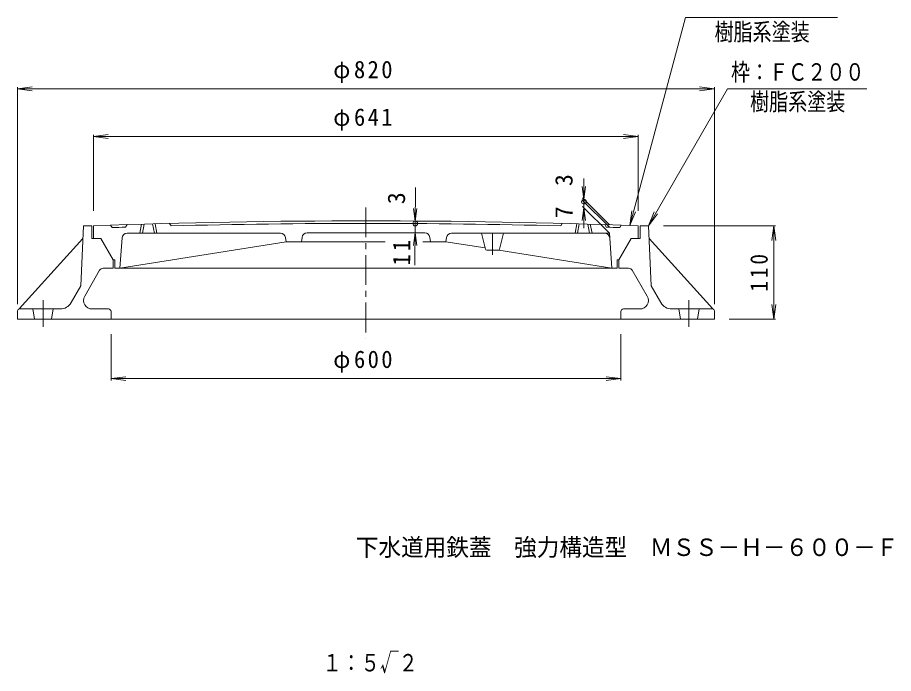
# Model space of a CAD drawing. Units: millimetres, scale not verified. Extents: x -687 to 538, y -936 to 985.
# Drawn here: x -513 to 517, y -936 to -164 of the extents above; entities that cross this region are included whole.
import ezdxf
from ezdxf.enums import TextEntityAlignment as Align

# ---------------------------------------------------------------- set-up
doc = ezdxf.new("R2010")
doc.units = ezdxf.units.MM
doc.header["$LTSCALE"] = 7
doc.header["$PDMODE"] = 32
doc.header["$PDSIZE"] = 5.6
doc.linetypes.add('CHAIN1', pattern=[8, 5, -1, 1, -1])
for name, color, linetype, lineweight in [('0-1_躯体', 2, 'Continuous', 18), ('0-2_仕上', 3, 'Continuous', 18), ('0-4_その他', 7, 'Continuous', 18), ('0-5_寸法', 7, 'Continuous', 18)]:
    doc.layers.add(name, color=color, linetype=linetype, lineweight=lineweight)
doc.layers.add('F-4_F-4ﾚｲﾔ', color=2, linetype='Continuous')
doc.styles.add('ＭＳ ゴシック', font='')
doc.styles.get('ＭＳ ゴシック').set_extended_font_data('MS Gothic')

msp = doc.modelspace()

# ---------------------------------------------------------------- linework, layer by layer
at = {"layer": '0-1_躯体'}
for p, q in [((-435.982, -409.128), (-438.982, -479.946)), ((-425.982, -409.128), (-435.982, -409.128)), ((-425.982, -409.128), (-425.982, -424.128)), ((219.018, -409.128), (219.018, -424.128)), ((219.018, -409.128), (229.018, -409.128)), ((229.018, -409.128), (232.018, -479.946)), ((-436.618, -424.128), (-511.482, -507.128)), ((-423.982, -424.128), (-425.982, -424.128)), ((217.018, -424.128), (219.018, -424.128)), ((229.653, -424.128), (304.518, -507.128)), ((-400.982, -449.128), (-400.982, -459.128)), ((194.018, -449.128), (194.018, -459.128)), ((-416.859, -461.628), (-434.469, -492.128)), ((-412.529, -459.128), (-400.982, -459.128)), ((205.565, -459.128), (194.018, -459.128)), ((209.895, -461.628), (227.504, -492.128)), ((-450.346, -499.628), (-438.982, -479.946)), ((243.381, -499.628), (232.018, -479.946)), ((-513.482, -509.128), (-513.482, -519.128)), ((-463.336, -507.128), (-511.482, -507.128)), ((-495.482, -507.128), (-493.482, -519.128)), ((-473.482, -519.128), (-471.482, -507.128)), ((-425.808, -507.128), (-406.482, -507.128)), ((-403.482, -510.128), (-403.482, -519.128)), ((196.518, -510.128), (196.518, -519.128)), ((218.844, -507.128), (199.518, -507.128)), ((256.372, -507.128), (304.518, -507.128)), ((266.518, -519.128), (264.518, -507.128)), ((288.518, -507.128), (286.518, -519.128)), ((306.518, -509.128), (306.518, -519.128)), ((-513.482, -519.128), (306.518, -519.128))]:
    msp.add_line(p, q, dxfattribs=at)
at = {"layer": '0-1_躯体', "linetype": 'CHAIN1'}
for p, q in [((-483.482, -496.867), (-483.482, -528.271)), ((276.518, -496.867), (276.518, -528.271))]:
    msp.add_line(p, q, dxfattribs=at)
at = {"layer": '0-1_躯体'}
for centre, radius, start, end in [((-412.529, -464.128), 5, 90, 149.99963), ((205.565, -464.128), 5, 30.00037, 90), ((-425.808, -497.128), 10, 150.00003, 270), ((218.844, -497.128), 10, 270, 29.99997), ((-463.336, -492.128), 15, 270, 329.99989), ((256.372, -492.128), 15, 210.00011, 270), ((-511.482, -509.128), 2, 90, 180), ((-406.482, -510.128), 3, 0, 90), ((199.518, -510.128), 3, 90, 180), ((304.518, -509.128), 2, 0, 90)]:
    msp.add_arc(centre, radius, start, end, dxfattribs=at)
at = {"layer": '0-2_仕上', "linetype": 'CHAIN1'}
for p, q in [((-103.482, -387.679), (-103.482, -541.834)), ((45.518, -417.943), (45.518, -443.477))]:
    msp.add_line(p, q, dxfattribs=at)
at = {"layer": '0-2_仕上'}
for p, q in [((-423.982, -409.129), (-423.982, -424.128)), ((-403.982, -408.438), (-402.282, -411.383)), ((-384.482, -407.808), (-386.247, -410.864)), ((-367.482, -407.293), (-369.482, -417.975)), ((-364.482, -407.205), (-366.482, -417.975)), ((-354.482, -406.921), (-352.482, -417.971)), ((-351.482, -406.837), (-349.482, -417.97)), ((-334.482, -406.385), (-332.775, -409.342)), ((127.518, -406.385), (125.811, -409.342)), ((144.518, -406.837), (142.518, -417.97)), ((147.518, -406.921), (145.518, -417.971)), ((157.518, -407.205), (159.518, -417.975)), ((160.518, -407.293), (162.518, -417.975)), ((177.518, -407.808), (179.282, -410.864)), ((197.018, -408.438), (195.318, -411.383)), ((217.018, -409.129), (217.018, -424.128)), ((-204.151, -417.929), (-384.404, -417.98)), ((37.234, -436.804), (32.518, -417.939)), ((53.801, -436.808), (58.517, -417.939)), ((-423.982, -424.128), (-415.416, -424.128)), ((-400.982, -449.128), (-415.416, -424.128)), ((-390.387, -423.544), (-392.982, -459.218)), ((-392.982, -459.218), (-197.482, -427.927)), ((-198.216, -423.039), (-197.482, -427.927)), ((-80.894, -427.927), (-197.482, -427.927)), ((-179.482, -427.927), (-178.73, -422.814)), ((-9.482, -427.927), (-36.492, -427.927)), ((-27.482, -427.927), (-28.235, -422.814)), ((-8.749, -423.039), (-9.482, -427.927)), ((36.869, -435.346), (-9.482, -427.927)), ((194.018, -449.128), (208.452, -424.128)), ((217.018, -424.128), (208.452, -424.128)), ((52.345, -437.944), (38.688, -437.941)), ((186.018, -459.218), (52.752, -437.888)), ((-400.982, -449.128), (-398.982, -449.128)), ((-398.982, -449.128), (-398.982, -459.218)), ((192.018, -449.128), (192.018, -459.218)), ((194.018, -449.128), (192.018, -449.128)), ((-398.982, -459.218), (192.018, -459.218))]:
    msp.add_line(p, q, dxfattribs=at)
msp.add_lwpolyline([(-2.814, -417.929), (183.018, -417.981), (186.018, -459.218)], dxfattribs=at)
for centre, radius, start, end in [((-103.482, -9403.42), 9000, 87.9592, 92.0408), ((-103.482, -9403.42), 8997, 91.80103, 91.9032), ((-103.482, -9403.42), 8997, 88.53963, 91.46037), ((-103.482, -9403.42), 8997, 88.0968, 88.19897), ((-384.403, -423.98), 6, 90.0163, 175.83923), ((-204.149, -423.929), 6, 8.5307, 90.0163), ((-172.794, -423.687), 6, 90.44232, 171.629), ((-103.482, -9403.42), 8986, 89.55777, 90.44223), ((-34.171, -423.687), 6, 8.371, 89.55768), ((-2.815, -423.929), 6, 89.9837, 171.4693), ((177.438, -423.98), 6, 4.16077, 89.9837), ((38.689, -436.441), 1.5, 194.03487, 269.98299), ((52.345, -436.444), 1.5, 269.98299, 345.96376)]:
    msp.add_arc(centre, radius, start, end, dxfattribs=at)
at = {"layer": '0-4_その他'}
for p, q in [((-513.482, -248.128), (-496.132, -245.844)), ((-513.482, -501.628), (-513.482, -246.028)), ((306.518, -248.128), (289.167, -245.844)), ((306.518, -501.628), (306.518, -246.028)), ((-513.482, -248.128), (306.518, -248.128)), ((-513.482, -248.128), (-496.132, -250.412)), ((306.518, -248.128), (289.167, -250.412)), ((-423.982, -304.128), (-406.632, -301.844)), ((-423.982, -391.628), (-423.982, -302.028)), ((-423.982, -304.128), (217.018, -304.128)), ((-423.982, -304.128), (-406.632, -306.413)), ((217.018, -304.128), (199.667, -301.844)), ((217.018, -304.128), (199.667, -306.413)), ((217.018, -391.628), (217.018, -302.028)), ((153.018, -411.866), (153.018, -353.74)), ((-45.836, -455.624), (-45.246, -363.977)), ((153.018, -377.982), (151.06, -363.11)), ((153.018, -377.982), (154.976, -363.11)), ((183.018, -407.982), (151.518, -376.482)), ((183.018, -410.983), (151.518, -379.483)), ((-45.501, -403.607), (-47.363, -388.723)), ((-45.501, -403.607), (-43.448, -388.748)), ((153.018, -387.981), (151.06, -402.853)), ((183.018, -417.981), (151.518, -386.481)), ((153.018, -387.981), (154.976, -402.853)), ((246.518, -409.128), (378.618, -409.128)), ((376.518, -409.128), (374.233, -426.479)), ((376.518, -519.128), (376.518, -409.128)), ((376.518, -409.128), (378.802, -426.479)), ((-45.592, -417.607), (-47.645, -432.466)), ((-45.592, -417.607), (-43.729, -432.491)), ((376.518, -519.128), (374.233, -501.778)), ((376.518, -519.128), (378.802, -501.778)), ((324.018, -519.128), (378.618, -519.128)), ((-403.482, -536.628), (-403.482, -591.228)), ((196.518, -536.628), (196.518, -591.228)), ((-403.482, -589.128), (-386.132, -586.844)), ((196.518, -589.128), (179.167, -586.844)), ((-403.482, -589.128), (196.518, -589.128)), ((-403.482, -589.128), (-386.132, -591.413)), ((196.518, -589.128), (179.167, -591.413))]:
    msp.add_line(p, q, dxfattribs=at)
for p in [(153.018, -380.983), (-45.521, -406.607)]:
    msp.add_point(p, dxfattribs=at)
at = {"layer": '0-5_寸法'}
for p, q in [((207.105, -408.78), (272.659, -164.128)), ((272.659, -164.128), (451.326, -164.128)), ((229.018, -409.128), (321.971, -248.128)), ((321.971, -248.128), (485.706, -248.128)), ((207.105, -408.78), (209.389, -391.43)), ((207.105, -408.78), (213.802, -392.613)), ((229.018, -409.128), (235.715, -392.96)), ((229.018, -409.128), (239.671, -395.245))]:
    msp.add_line(p, q, dxfattribs=at)

# ---------------------------------------------------------------- texts
at = {"layer": '0-4_その他', "color": 2, "style": 'ＭＳ ゴシック'}
for s, rotation, p in [('3', 90, (145.798, -362.433)), ('3', 89.632, (-51.374, -383.848)), ('7', 90, (145.798, -400.235))]:
    msp.add_text(s, height=20.53, rotation=rotation, dxfattribs=at).set_placement(p, align=Align.BOTTOM_LEFT)
at = {"layer": '0-4_その他', "color": 2, "char_height": 20.53, "attachment_point": 7, "style": 'ＭＳ ゴシック'}
for s, insert in [('\\T1.21;\\W0.95;φ820', (-141.982, -241.128)), ('\\T1.21;\\W0.95;φ641', (-141.982, -297.128)), ('\\T1.21;\\W0.95;φ600', (-141.982, -582.128))]:
    msp.add_mtext(s, dxfattribs=dict(at, insert=insert))
for s, insert, rotation in [('\\T1.27;\\W0.95;11', (-51.496, -456.066), 89.631), ('\\T1.27;\\W0.9;110', (369.518, -486.878), 90)]:
    msp.add_mtext(s, dxfattribs=dict(at, insert=insert, rotation=rotation))
at = {"layer": '0-5_寸法', "color": 6, "style": 'ＭＳ ゴシック', "width": 0.8}
for s, p in [('樹脂系塗装', (306.693, -197.418)), ('枠：ＦＣ２００', (326.138, -244.628)), ('樹脂系塗装', (348.538, -279.628))]:
    msp.add_text(s, height=20.53, dxfattribs=at).set_placement(p, align=Align.BOTTOM_LEFT)
at = {"layer": 'F-4_F-4ﾚｲﾔ', "color": 6, "style": 'ＭＳ ゴシック'}
for s, width, p in [('下水道用鉄蓋\u3000強力構造型\u3000ＭＳＳ－Ｈ－６００－Ｆ', 0.95, (-115.361, -803.954)), ('１：５√２', 0.8, (-154.435, -939.833))]:
    msp.add_text(s, height=20.53, dxfattribs=dict(at, width=width)).set_placement(p, align=Align.BOTTOM_LEFT)

doc.saveas('drawing.dxf')
